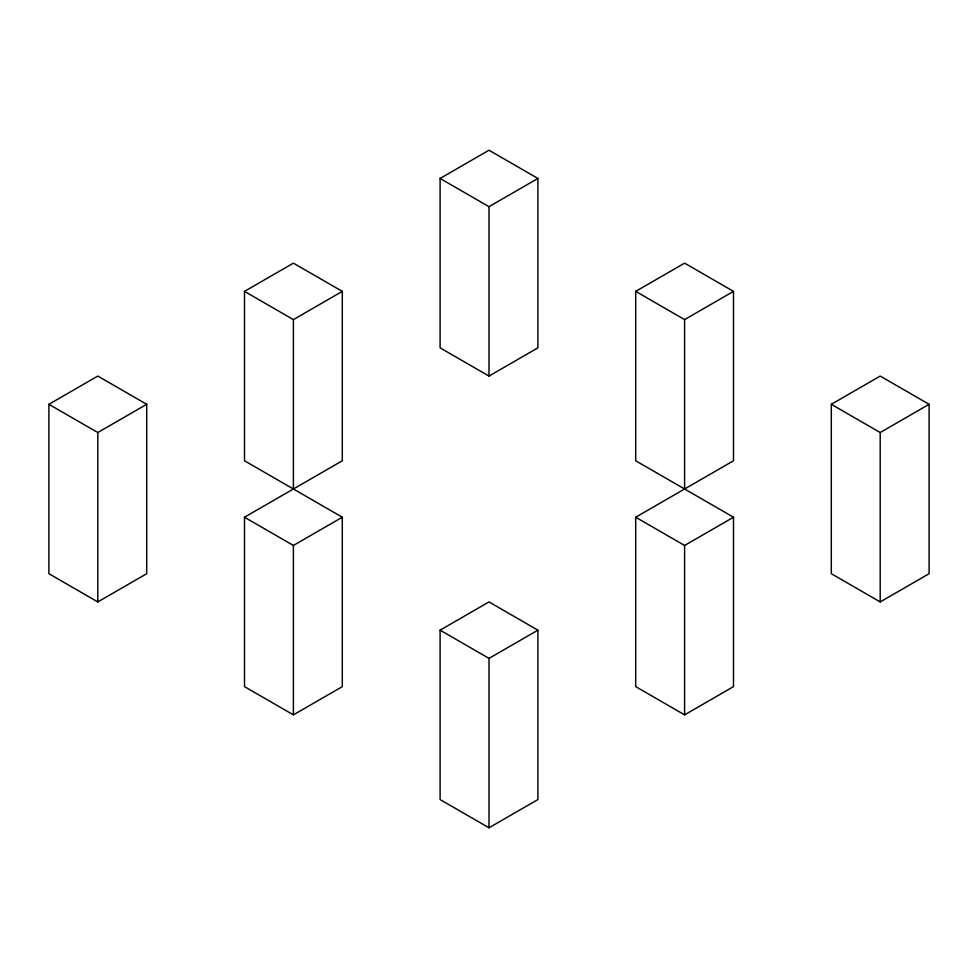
<?xml version="1.0" encoding="UTF-8"?>
<svg xmlns="http://www.w3.org/2000/svg" width="978" height="978" viewBox="0 0 978 978"><rect width="100%" height="100%" fill="white"/><g stroke="black" fill="none" stroke-linecap="round" stroke-linejoin="round"><path stroke-width="1.47" d="M48.9 404.305L97.8 376.065L146.7 404.305L146.7 573.695L97.8 601.935L48.9 573.695L48.9 404.305L97.8 432.533L146.7 404.305M244.5 291.371L293.4 263.143L342.3 291.371L342.3 460.772L244.5 517.228L244.5 686.629L293.4 714.857L342.3 686.629L342.3 517.228L244.5 460.772L244.5 291.371L293.4 319.61L342.3 291.371M440.1 178.448L489 150.209L537.9 178.448L537.9 347.838L489 376.078L440.1 347.838L440.1 178.448L489 206.676L537.9 178.448M635.7 291.371L684.6 263.143L733.5 291.371L733.5 460.772L635.7 517.228L635.7 686.629L684.6 714.857L733.5 686.629L733.5 517.228L635.7 460.772L635.7 291.371L684.6 319.61L733.5 291.371M244.5 517.228L293.4 545.467L342.3 517.228M440.1 630.162L489 601.922L537.9 630.162L537.9 799.552L489 827.791L440.1 799.552L440.1 630.162L489 658.39L537.9 630.162M831.3 404.305L880.2 376.065L929.1 404.305L929.1 573.695L880.2 601.935L831.3 573.695L831.3 404.305L880.2 432.533L929.1 404.305M635.7 517.228L684.6 545.467L733.5 517.228M880.2 432.533L880.2 601.935M684.6 319.61L684.6 489M684.6 545.467L684.6 714.857M489 206.676L489 376.078M489 658.39L489 827.791M293.4 319.61L293.4 489M293.4 545.467L293.4 714.857M97.8 432.533L97.8 601.935"/></g></svg>
